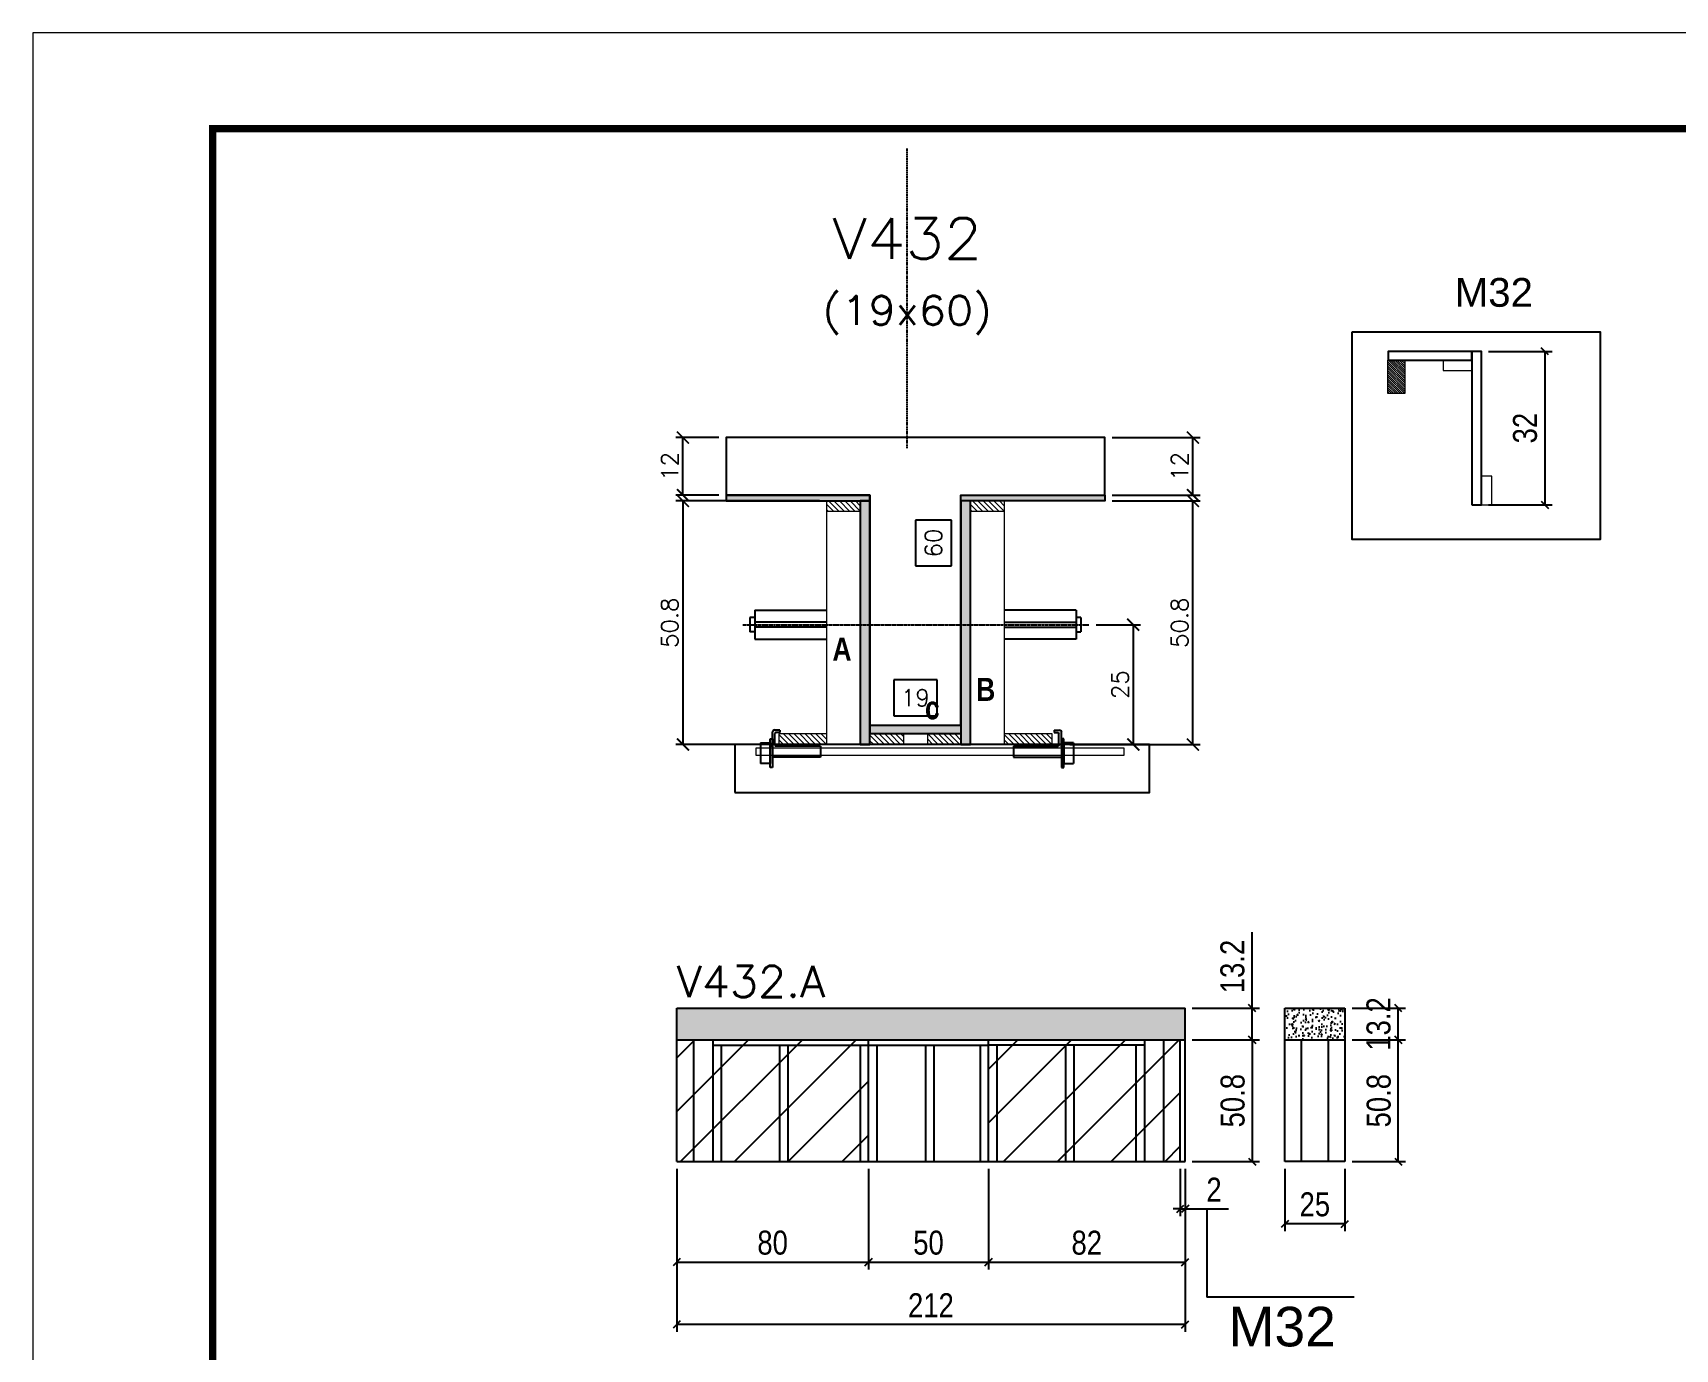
# Model space of a CAD drawing. Extents: x 137137 to 143418, y 10464 to 34486.
# Drawn here: x 137137 to 137822, y 19005 to 19554 of the extents above; entities that cross this region are included whole.
import ezdxf
from ezdxf.enums import TextEntityAlignment as Align

# ---------------------------------------------------------------- set-up
doc = ezdxf.new("R2010")
doc.units = 0
doc.linetypes.add('DASHED', pattern=[0.75, 0.5, -0.25])
doc.linetypes.add('HIDDEN', pattern=[0.375, 0.25, -0.125])
for name, color, linetype in [('5', 5, 'Continuous'), ('barrote', 251, 'Continuous'), ('COTA', 241, 'Continuous'), ('Cota Seção (2x)', 4, 'Continuous'), ('detalhes', 4, 'Continuous'), ('NOMENCLATURA', 7, 'Continuous'), ('Painéis', 200, 'Continuous'), ('presilha', 1, 'Continuous'), ('Reaproveitamento', 251, 'Continuous'), ('SARR_2.2x7', 40, 'Continuous'), ('SARR_3.5x7', 81, 'Continuous'), ('TENSOR', 3, 'Continuous'), ('Texto de Titulo', 7, 'Continuous'), ('Texto Qtd Sarr', 242, 'Continuous')]:
    doc.layers.add(name, color=color, linetype=linetype)
for name, color, linetype, lineweight in [('CONCRETO', 251, 'Continuous', 25), ('Folhas', 255, 'Continuous', 9), ('Hachura', 251, 'Continuous', 9), ('Madeira', 126, 'Continuous', 18), ('Sarr 2.2x7', 40, 'Continuous', 9), ('SARRAFO DE PRESSAO', 251, 'DASHED', 9), ('SCO-___-LAJ', 2, 'Continuous', 0), ('Texto Seção', 7, 'Continuous', 15)]:
    doc.layers.add(name, color=color, linetype=linetype, lineweight=lineweight)
doc.styles.add('COTA TECNICA', font='techl___.ttf', dxfattribs={"height": 10})
doc.styles.add('REGUA-120', font='ROMANS.shx', dxfattribs={"height": 15})
doc.styles.add('Romans', font='romans.shx')
doc.styles.get("Standard").update_dxf_attribs({"font": 'arial.ttf'})
doc.styles.add('TECNICA', font='techb___.ttf', dxfattribs={"height": 10})
doc.dimstyles.new('Cota Seção (2x)', dxfattribs={"dimtxt": 7, "dimasz": 5, "dimexe": 3, "dimexo": 3, "dimgap": 2, "dimtad": 3, "dimdec": 1, "dimlfac": 0.5, "dimzin": 12, "dimdsep": 46, "dimtxsty": 'Romans', "dimblk": 'ARCHTICK', "dimcen": 0, "dimclrd": 4, "dimclre": 4, "dimclrt": 1, "dimadec": 1, "dimazin": 3, "dimtfac": 1, "dimtdec": 1, "dimtmove": 0, "dimatfit": 3, "dimldrblk": 'OBLIQUE', "dimfxl": 1, "dimtolj": 1, "dimtzin": 12, "dimarcsym": 0})
doc.dimstyles.new('Cota Seção interna', dxfattribs={"dimtxt": 7, "dimasz": 6, "dimexe": 0.18, "dimexo": 2, "dimgap": -4, "dimtad": 3, "dimdec": 1, "dimlfac": 0.5, "dimzin": 12, "dimdsep": 46, "dimtxsty": 'Romans', "dimblk": 'ARCHTICK', "dimcen": 0.09, "dimse1": 1, "dimse2": 1, "dimsd1": 1, "dimsd2": 1, "dimclrd": 180, "dimclre": 5, "dimclrt": 1, "dimadec": 0, "dimazin": 3, "dimtfac": 1, "dimtdec": 1, "dimtofl": 0, "dimtmove": 0, "dimatfit": 3, "dimldrblk": 'ARCHTICK', "dimfxl": 1, "dimtolj": 1, "dimtzin": 0, "dimarcsym": 0})
doc.dimstyles.new('PAINEL', dxfattribs={"dimtxt": 10, "dimasz": 3, "dimexe": 3, "dimexo": 3, "dimgap": 3, "dimtad": 1, "dimdec": 1, "dimzin": 12, "dimdsep": 46, "dimtxsty": 'COTA TECNICA', "dimblk1": 'OBLIQUE', "dimblk2": 'OBLIQUE', "dimsah": 1, "dimcen": 0.9, "dimclrd": 4, "dimclre": 4, "dimclrt": 240, "dimadec": 1, "dimazin": 3, "dimtfac": 1, "dimtdec": 1, "dimtmove": 0, "dimatfit": 3, "dimfxl": 1, "dimtolj": 1, "dimtzin": 12, "dimarcsym": 0})
pattern_1 = [(50, (-1585, -4e-12), (5.46554007, -0.47817257), [0.5715, -6.2865]), (355, (-1585, -4e-12), (-1.05730264, 5.73170536), [0.4572, -5.02921753]), (100.4514447, (-1584.5445, -0.04), (4.40823741, 5.25353256), [0.48570026, -5.34270734]), (46.1842, (-1585, 1.524), (8.13237123, -1.26126984), [0.85725, -9.42975]), (96.6355576, (-1584.322, 1.419), (7.122124, 7.42278374), [0.7285507, -8.01406824]), (351.184151, (-1585, 1.524), (7.122124, 7.42278374), [0.685799, -7.54379196]), (21, (-1584.238, 1.143), (4.54843174, -3.06795595), [0.5715, -6.2865]), (326, (-1584.238, 1.143), (1.85406085, 5.52563898), [0.4572, -5.0292]), (71.451445, (-1583.859, 0.8873), (6.40249258, 2.45768307), [0.48570026, -5.34269813]), (37.5, (-1585, -4e-12), (0.092658098, 2.536651166), [0, -4.96824, 0, -5.1054, 0, -5.04825]), (7.5, (-1585, -4e-12), (2.004589875, 3.005417245), [0, -2.91084, 0, -4.85394, 0, -1.92405]), (327.5, (-1586.6993, -4e-12), (4.067717855, -0.17186232), [0, -1.905, 0, -5.9436, 0, -7.8867]), (317.5, (-1587.4613, -4e-12), (4.44387544, 0.76279473), [0, -2.4765, 0, -3.94716, 0, -5.6007])]
pattern_2 = [(45, (-1585, -4e-12), (-11.2253202, 11.2253202), [])]

# ---------------------------------------------------------------- blocks, each defined once
blk = doc.blocks.new('9999999999')
at = {"layer": 'Folhas'}
blk.add_lwpolyline([(98138.98, 34190.21), (99623.98, 34190.21), (99623.98, 35240.21), (98138.98, 35240.21)], close=True, dxfattribs=at)
at = {"layer": 'Folhas', "color": 30, "const_width": 3}
blk.add_lwpolyline([(98213.98, 34230.21), (99583.98, 34230.21), (99583.98, 35200.21), (98213.98, 35200.21)], close=True, dxfattribs=at)
blk = doc.blocks.new('_ArchTick')
at = {"color": 0, "linetype": 'ByBlock', "const_width": 0.15}
blk.add_lwpolyline([(-0.5, -0.5), (0.5, 0.5)], dxfattribs=at)
blk = doc.blocks.new('*D1603')
at = {"layer": 'COTA', "color": 4, "lineweight": -2, "transparency": 16777216}
for p, q in [((137587.38, 19359.1), (137624.1, 19359.1)), ((137621.1, 19257.5), (137621.1, 19359.1)), ((137569.78, 19257.5), (137624.1, 19257.5))]:
    blk.add_line(p, q, dxfattribs=at)
at = {"layer": 'Defpoints', "color": 0, "transparency": 16777216}
for p in [(137584.38, 19359.1), (137621.1, 19359.1), (137566.78, 19257.5)]:
    blk.add_point(p, dxfattribs=at)
at = {"layer": 'COTA', "color": 4, "lineweight": -2, "transparency": 16777216, "xscale": 5, "yscale": 5, "zscale": 5}
for p, rotation in [((137621.1, 19359.1), 90), ((137621.1, 19257.5), 270)]:
    blk.add_blockref('_ArchTick', p, dxfattribs=dict(at, rotation=rotation))
at = {"layer": 'COTA', "color": 1, "transparency": 16777216, "insert": (137615.6, 19308.3), "char_height": 7, "attachment_point": 5, "rotation": 90, "style": 'Romans'}
blk.add_mtext('\\A1;50.8', dxfattribs=at)
blk = doc.blocks.new('_Oblique')
at = {"color": 0, "linetype": 'ByBlock', "lineweight": -2}
blk.add_line((-0.5, -0.5), (0.5, 0.5), dxfattribs=at)
blk = doc.blocks.new('*D1604')
at = {"layer": 'COTA', "color": 4, "lineweight": -2, "transparency": 16777216}
for p, q in [((137587.38, 19385.5), (137624.1, 19385.5)), ((137621.1, 19361.5), (137621.1, 19385.5)), ((137587.38, 19361.5), (137624.1, 19361.5))]:
    blk.add_line(p, q, dxfattribs=at)
at = {"layer": 'Defpoints', "color": 0, "transparency": 16777216}
for p in [(137584.38, 19385.5), (137621.1, 19385.5), (137584.38, 19361.5)]:
    blk.add_point(p, dxfattribs=at)
at = {"layer": 'COTA', "color": 4, "lineweight": -2, "transparency": 16777216, "xscale": 5, "yscale": 5, "zscale": 5}
for p, rotation in [((137621.1, 19385.5), 90), ((137621.1, 19361.5), 270)]:
    blk.add_blockref('_ArchTick', p, dxfattribs=dict(at, rotation=rotation))
at = {"layer": 'COTA', "color": 1, "transparency": 16777216, "insert": (137615.6, 19373.5), "char_height": 7, "attachment_point": 5, "rotation": 90, "style": 'Romans'}
blk.add_mtext('\\A1;12', dxfattribs=at)
blk = doc.blocks.new('*D1605')
at = {"layer": 'Cota Seção (2x)', "color": 180, "lineweight": -2, "transparency": 16777216}
for p, q in [((137520.38, 19351), (137505.38, 19351)), ((137505.38, 19351), (137505.38, 19332)), ((137520.38, 19332), (137520.38, 19351)), ((137505.38, 19332), (137520.38, 19332))]:
    blk.add_line(p, q, dxfattribs=at)
at = {"layer": 'Defpoints', "color": 0, "transparency": 16777216}
for p in [(137524.38, 19385.5), (137524.38, 19385.5), (137524.38, 19265.5)]:
    blk.add_point(p, dxfattribs=at)
at = {"layer": 'Cota Seção (2x)', "color": 1, "transparency": 16777216, "insert": (137512.88, 19341.5), "char_height": 7, "attachment_point": 5, "rotation": 90, "style": 'Romans'}
blk.add_mtext('\\A1;60', dxfattribs=at)
blk = doc.blocks.new('PRESILHA METÁLICA 1')
at = {"layer": 'presilha'}
for p, q in [((12, 21), (8.6, 21)), ((12, 21), (12, 19.5)), ((0, 13), (6, 13)), ((0, 13), (0, 0)), ((6, 15.5), (7.5, 15.5)), ((6, -2.5), (6, 15.5)), ((6, 13), (6, 0)), ((7.5, 10.6), (7.5, 19.9)), ((7.5, 15.5), (7.5, -2.5)), ((9, 11.6), (9, 18.9)), ((12, 19.5), (9.6, 19.5)), ((37.5, 11), (9.6, 11)), ((37.5, 11), (37.5, 4.1)), ((6, 0), (0, 0)), ((37.5, 4.1), (7.5, 4.1)), ((7.5, -2.5), (6, -2.5))]:
    blk.add_line(p, q, dxfattribs=at)
for centre, radius, start, end in [((8.6, 19.9), 1.14, 90, 180), ((9.6, 18.9), 0.57, 90, 180), ((9.6, 11.6), 0.57, 180, 270)]:
    blk.add_arc(centre, radius, start, end, dxfattribs=at)
blk = doc.blocks.new('*D1606')
at = {"layer": 'Cota Seção (2x)', "color": 180, "lineweight": -2, "transparency": 16777216}
for p, q in [((137514.38, 19284.5), (137496.38, 19284.5)), ((137496.38, 19284.5), (137496.38, 19269.5)), ((137514.38, 19269.5), (137514.38, 19284.5)), ((137496.38, 19269.5), (137514.38, 19269.5))]:
    blk.add_line(p, q, dxfattribs=at)
at = {"layer": 'Defpoints', "color": 0, "transparency": 16777216}
for p in [(137524.38, 19265.5), (137486.39, 19257.5), (137524.38, 19257.5)]:
    blk.add_point(p, dxfattribs=at)
at = {"layer": 'Cota Seção (2x)', "color": 1, "transparency": 16777216, "insert": (137505.38, 19277), "char_height": 7, "attachment_point": 5, "style": 'Romans'}
blk.add_mtext('\\A1;19', dxfattribs=at)
blk = doc.blocks.new('*D1607')
at = {"layer": 'COTA', "color": 4, "lineweight": -2, "transparency": 16777216}
for p, q in [((137465.38, 19359.1), (137405.41, 19359.1)), ((137408.41, 19359.1), (137408.41, 19257.5)), ((137465.38, 19257.5), (137405.41, 19257.5))]:
    blk.add_line(p, q, dxfattribs=at)
at = {"layer": 'Defpoints', "color": 0, "transparency": 16777216}
for p in [(137468.38, 19359.1), (137408.41, 19257.5), (137468.38, 19257.5)]:
    blk.add_point(p, dxfattribs=at)
at = {"layer": 'COTA', "color": 4, "lineweight": -2, "transparency": 16777216, "xscale": 5, "yscale": 5, "zscale": 5}
for p, rotation in [((137408.41, 19359.1), 90), ((137408.41, 19257.5), 270)]:
    blk.add_blockref('_ArchTick', p, dxfattribs=dict(at, rotation=rotation))
at = {"layer": 'COTA', "color": 1, "transparency": 16777216, "insert": (137402.91, 19308.3), "char_height": 7, "attachment_point": 5, "rotation": 90, "style": 'Romans'}
blk.add_mtext('\\A1;50.8', dxfattribs=at)
blk = doc.blocks.new('*D1608')
at = {"layer": 'COTA', "color": 4, "lineweight": -2, "transparency": 16777216}
for p, q in [((137580.69, 19307.47), (137599.24, 19307.47)), ((137596.24, 19307.47), (137596.24, 19257.5)), ((137580.69, 19257.5), (137599.24, 19257.5))]:
    blk.add_line(p, q, dxfattribs=at)
at = {"layer": 'Defpoints', "color": 0, "transparency": 16777216}
for p in [(137577.69, 19307.47), (137577.69, 19257.5), (137596.24, 19257.5)]:
    blk.add_point(p, dxfattribs=at)
at = {"layer": 'COTA', "color": 4, "lineweight": -2, "transparency": 16777216, "xscale": 5, "yscale": 5, "zscale": 5}
for p, rotation in [((137596.24, 19307.47), 90), ((137596.24, 19257.5), 270)]:
    blk.add_blockref('_ArchTick', p, dxfattribs=dict(at, rotation=rotation))
at = {"layer": 'COTA', "color": 1, "transparency": 16777216, "insert": (137590.74, 19282.49), "char_height": 7, "attachment_point": 5, "rotation": 90, "style": 'Romans'}
blk.add_mtext('\\A1;25', dxfattribs=at)
blk = doc.blocks.new('titulo1')
at = {"layer": 'Defpoints', "color": 252, "linetype": 'HIDDEN', "ltscale": 2}
blk.add_line((0, 0), (0, 125), dxfattribs=at)
at = {"layer": 'Defpoints', "style": 'Romans', "oblique": 15}
blk.add_attdef('FOLHA', text='', height=10, dxfattribs=at).set_placement((0, 15.58), align=Align.MIDDLE_CENTER)
at = {"layer": 'Texto Qtd Sarr', "color": 3, "style": 'Romans', "oblique": 15}
for tag, height, p in [('TITULO', 17, (0, 71.45)), ('SEÇÃO', 12, (0, 41.55))]:
    blk.add_attdef(tag, text='', height=height, dxfattribs=at).set_placement(p, align=Align.MIDDLE_CENTER)
blk = doc.blocks.new('*D1867')
at = {"layer": 'COTA', "color": 4, "lineweight": -2, "transparency": 16777216}
for p, q in [((137423.39, 19385.5), (137405.41, 19385.5)), ((137408.41, 19361.5), (137408.41, 19385.5)), ((137423.39, 19361.5), (137405.41, 19361.5))]:
    blk.add_line(p, q, dxfattribs=at)
at = {"layer": 'Defpoints', "color": 0, "transparency": 16777216}
for p in [(137408.41, 19385.5), (137426.39, 19385.5), (137426.39, 19361.5)]:
    blk.add_point(p, dxfattribs=at)
at = {"layer": 'COTA', "color": 4, "lineweight": -2, "transparency": 16777216, "xscale": 5, "yscale": 5, "zscale": 5}
for p, rotation in [((137408.41, 19385.5), 90), ((137408.41, 19361.5), 270)]:
    blk.add_blockref('_ArchTick', p, dxfattribs=dict(at, rotation=rotation))
at = {"layer": 'COTA', "color": 1, "transparency": 16777216, "insert": (137402.91, 19373.5), "char_height": 7, "attachment_point": 5, "rotation": 90, "style": 'Romans'}
blk.add_mtext('\\A1;12', dxfattribs=at)
blk = doc.blocks.new('*D1868')
at = {"layer": 'Defpoints', "color": 0, "linetype": 'ByBlock', "transparency": 16777216}
for p in [(137741.43, 19421.46), (137741.43, 19357.46), (137767.88, 19357.46)]:
    blk.add_point(p, dxfattribs=at)
at = {"layer": 'Sarr 2.2x7', "color": 4, "linetype": 'ByBlock', "lineweight": -2, "transparency": 16777216}
for p, q in [((137744.43, 19421.46), (137770.88, 19421.46)), ((137767.88, 19421.46), (137767.88, 19357.46)), ((137744.43, 19357.46), (137770.88, 19357.46))]:
    blk.add_line(p, q, dxfattribs=at)
at = {"layer": 'Sarr 2.2x7', "color": 4, "linetype": 'ByBlock', "lineweight": -2, "transparency": 16777216, "xscale": 3, "yscale": 3, "zscale": 3}
for p, rotation in [((137767.88, 19421.46), 90), ((137767.88, 19357.46), 270)]:
    blk.add_blockref('_Oblique', p, dxfattribs=dict(at, rotation=rotation))
at = {"layer": 'Sarr 2.2x7', "color": 240, "linetype": 'ByBlock', "transparency": 16777216, "insert": (137759.66, 19389.46), "char_height": 10, "attachment_point": 5, "rotation": 90, "style": 'COTA TECNICA'}
blk.add_mtext('\\A1;32', dxfattribs=at)
blk = doc.blocks.new('*D1881')
at = {"layer": 'COTA', "color": 4, "lineweight": -2, "ltscale": 25, "transparency": 16777216}
for p, q in [((137405.82, 19080.55), (137405.82, 19012.59)), ((137617.86, 19080.55), (137617.86, 19012.59)), ((137617.86, 19015.59), (137405.82, 19015.59))]:
    blk.add_line(p, q, dxfattribs=at)
at = {"layer": 'Defpoints', "color": 0, "ltscale": 25, "transparency": 16777216}
for p in [(137405.82, 19083.55), (137617.86, 19083.55), (137405.82, 19015.59)]:
    blk.add_point(p, dxfattribs=at)
at = {"layer": 'COTA', "color": 4, "lineweight": -2, "ltscale": 25, "transparency": 16777216, "xscale": 3, "yscale": 3, "zscale": 3, "rotation": 180}
blk.add_blockref('_Oblique', (137405.82, 19015.59), dxfattribs=at)
at = {"layer": 'COTA', "color": 4, "lineweight": -2, "ltscale": 25, "transparency": 16777216, "xscale": 3, "yscale": 3, "zscale": 3}
blk.add_blockref('_Oblique', (137617.86, 19015.59), dxfattribs=at)
at = {"layer": 'COTA', "color": 240, "ltscale": 25, "transparency": 16777216, "insert": (137511.84, 19023.65), "char_height": 10, "attachment_point": 5, "style": 'COTA TECNICA'}
blk.add_mtext('\\A1;212', dxfattribs=at)
blk = doc.blocks.new('*D1882')
at = {"layer": 'COTA', "color": 4, "lineweight": -2, "ltscale": 25, "transparency": 16777216}
for p, q in [((137405.82, 19080.55), (137405.82, 19038.58)), ((137485.82, 19080.55), (137485.82, 19038.58)), ((137405.82, 19041.58), (137485.82, 19041.58))]:
    blk.add_line(p, q, dxfattribs=at)
at = {"layer": 'Defpoints', "color": 0, "ltscale": 25, "transparency": 16777216}
for p in [(137405.82, 19083.55), (137485.82, 19083.55), (137485.82, 19041.58)]:
    blk.add_point(p, dxfattribs=at)
at = {"layer": 'COTA', "color": 4, "lineweight": -2, "ltscale": 25, "transparency": 16777216, "xscale": 3, "yscale": 3, "zscale": 3, "rotation": 180}
blk.add_blockref('_Oblique', (137405.82, 19041.58), dxfattribs=at)
at = {"layer": 'COTA', "color": 4, "lineweight": -2, "ltscale": 25, "transparency": 16777216, "xscale": 3, "yscale": 3, "zscale": 3}
blk.add_blockref('_Oblique', (137485.82, 19041.58), dxfattribs=at)
at = {"layer": 'COTA', "color": 240, "ltscale": 25, "transparency": 16777216, "insert": (137445.82, 19049.7), "char_height": 10, "attachment_point": 5, "style": 'COTA TECNICA'}
blk.add_mtext('\\A1;80', dxfattribs=at)
blk = doc.blocks.new('*D1628')
at = {"layer": 'COTA', "color": 4, "lineweight": -2, "ltscale": 25, "transparency": 16777216}
for p, q in [((137535.82, 19080.55), (137535.82, 19038.58)), ((137617.86, 19080.55), (137617.86, 19038.58)), ((137535.82, 19041.58), (137617.86, 19041.58))]:
    blk.add_line(p, q, dxfattribs=at)
at = {"layer": 'Defpoints', "color": 0, "ltscale": 25, "transparency": 16777216}
for p in [(137535.82, 19083.55), (137617.86, 19083.55), (137617.86, 19041.58)]:
    blk.add_point(p, dxfattribs=at)
at = {"layer": 'COTA', "color": 4, "lineweight": -2, "ltscale": 25, "transparency": 16777216, "xscale": 3, "yscale": 3, "zscale": 3, "rotation": 180}
blk.add_blockref('_Oblique', (137535.82, 19041.58), dxfattribs=at)
at = {"layer": 'COTA', "color": 4, "lineweight": -2, "ltscale": 25, "transparency": 16777216, "xscale": 3, "yscale": 3, "zscale": 3}
blk.add_blockref('_Oblique', (137617.86, 19041.58), dxfattribs=at)
at = {"layer": 'COTA', "color": 240, "ltscale": 25, "transparency": 16777216, "insert": (137576.84, 19049.68), "char_height": 10, "attachment_point": 5, "style": 'COTA TECNICA'}
blk.add_mtext('\\A1;82', dxfattribs=at)
blk = doc.blocks.new('*D1883')
at = {"layer": 'COTA', "color": 4, "lineweight": -2, "ltscale": 25, "transparency": 16777216}
for p, q in [((137620.86, 19134.35), (137648.85, 19134.35)), ((137645.85, 19134.35), (137645.85, 19083.55)), ((137620.86, 19083.55), (137648.85, 19083.55))]:
    blk.add_line(p, q, dxfattribs=at)
at = {"layer": 'Defpoints', "color": 0, "ltscale": 25, "transparency": 16777216}
for p in [(137617.86, 19134.35), (137617.86, 19083.55), (137645.85, 19083.55)]:
    blk.add_point(p, dxfattribs=at)
at = {"layer": 'COTA', "color": 4, "lineweight": -2, "ltscale": 25, "transparency": 16777216, "xscale": 3, "yscale": 3, "zscale": 3}
for p, rotation in [((137645.85, 19134.35), 90), ((137645.85, 19083.55), 270)]:
    blk.add_blockref('_Oblique', p, dxfattribs=dict(at, rotation=rotation))
at = {"layer": 'COTA', "color": 240, "ltscale": 25, "transparency": 16777216, "insert": (137637.72, 19108.95), "char_height": 10, "attachment_point": 5, "rotation": 90, "style": 'COTA TECNICA'}
blk.add_mtext('\\A1;50.8', dxfattribs=at)
blk = doc.blocks.new('*D1884')
at = {"layer": 'COTA', "color": 4, "lineweight": -2, "ltscale": 25, "transparency": 16777216}
for p, q in [((137645.85, 19147.55), (137645.85, 19179.29)), ((137620.86, 19147.55), (137648.85, 19147.55)), ((137645.85, 19134.35), (137645.85, 19147.55)), ((137620.86, 19134.35), (137648.85, 19134.35))]:
    blk.add_line(p, q, dxfattribs=at)
at = {"layer": 'Defpoints', "color": 0, "ltscale": 25, "transparency": 16777216}
for p in [(137617.86, 19147.55), (137645.85, 19147.55), (137617.86, 19134.35)]:
    blk.add_point(p, dxfattribs=at)
at = {"layer": 'COTA', "color": 4, "lineweight": -2, "ltscale": 25, "transparency": 16777216, "xscale": 3, "yscale": 3, "zscale": 3}
for p, rotation in [((137645.85, 19147.55), 90), ((137645.85, 19134.35), 270)]:
    blk.add_blockref('_Oblique', p, dxfattribs=dict(at, rotation=rotation))
at = {"layer": 'COTA', "color": 240, "ltscale": 25, "transparency": 16777216, "insert": (137637.63, 19164.92), "char_height": 10, "attachment_point": 5, "rotation": 90, "style": 'COTA TECNICA'}
blk.add_mtext('\\A1;13.2', dxfattribs=at)
blk = doc.blocks.new('*D1885')
at = {"layer": 'COTA', "color": 4, "lineweight": -2, "ltscale": 25, "transparency": 16777216}
for p, q in [((137615.86, 19080.55), (137615.86, 19060.86)), ((137617.86, 19080.55), (137617.86, 19060.86)), ((137615.86, 19063.86), (137612.86, 19063.86)), ((137615.86, 19063.86), (137617.86, 19063.86)), ((137617.86, 19063.86), (137635.97, 19063.86))]:
    blk.add_line(p, q, dxfattribs=at)
at = {"layer": 'Defpoints', "color": 0, "ltscale": 25, "transparency": 16777216}
for p in [(137615.86, 19083.55), (137617.86, 19083.55), (137617.86, 19063.86)]:
    blk.add_point(p, dxfattribs=at)
at = {"layer": 'COTA', "color": 4, "lineweight": -2, "ltscale": 25, "transparency": 16777216, "xscale": 3, "yscale": 3, "zscale": 3}
blk.add_blockref('_Oblique', (137615.86, 19063.86), dxfattribs=at)
at = {"layer": 'COTA', "color": 4, "lineweight": -2, "ltscale": 25, "transparency": 16777216, "xscale": 3, "yscale": 3, "zscale": 3, "rotation": 180}
blk.add_blockref('_Oblique', (137617.86, 19063.86), dxfattribs=at)
at = {"layer": 'COTA', "color": 240, "ltscale": 25, "transparency": 16777216, "insert": (137629.91, 19071.86), "char_height": 10, "attachment_point": 5, "style": 'COTA TECNICA'}
blk.add_mtext('\\A1;2', dxfattribs=at)
blk = doc.blocks.new('*D1890')
at = {"layer": 'COTA', "color": 4, "lineweight": -2, "ltscale": 25, "transparency": 16777216}
for p, q in [((137485.82, 19080.55), (137485.82, 19038.58)), ((137535.82, 19080.55), (137535.82, 19038.58)), ((137485.82, 19041.58), (137535.82, 19041.58))]:
    blk.add_line(p, q, dxfattribs=at)
at = {"layer": 'Defpoints', "color": 0, "ltscale": 25, "transparency": 16777216}
for p in [(137485.82, 19083.55), (137535.82, 19083.55), (137535.82, 19041.58)]:
    blk.add_point(p, dxfattribs=at)
at = {"layer": 'COTA', "color": 4, "lineweight": -2, "ltscale": 25, "transparency": 16777216, "xscale": 3, "yscale": 3, "zscale": 3, "rotation": 180}
blk.add_blockref('_Oblique', (137485.82, 19041.58), dxfattribs=at)
at = {"layer": 'COTA', "color": 4, "lineweight": -2, "ltscale": 25, "transparency": 16777216, "xscale": 3, "yscale": 3, "zscale": 3}
blk.add_blockref('_Oblique', (137535.82, 19041.58), dxfattribs=at)
at = {"layer": 'COTA', "color": 240, "ltscale": 25, "transparency": 16777216, "insert": (137510.82, 19049.69), "char_height": 10, "attachment_point": 5, "style": 'COTA TECNICA'}
blk.add_mtext('\\A1;50', dxfattribs=at)
blk = doc.blocks.new('*D1894')
at = {"layer": 'COTA', "color": 4, "lineweight": -2, "ltscale": 25, "transparency": 16777216}
for p, q in [((137687.47, 19134.35), (137709.78, 19134.35)), ((137706.78, 19083.55), (137706.78, 19134.35)), ((137687.47, 19083.55), (137709.78, 19083.55))]:
    blk.add_line(p, q, dxfattribs=at)
at = {"layer": 'Defpoints', "color": 0, "ltscale": 25, "transparency": 16777216}
for p in [(137684.47, 19134.35), (137706.78, 19134.35), (137684.47, 19083.55)]:
    blk.add_point(p, dxfattribs=at)
at = {"layer": 'COTA', "color": 4, "lineweight": -2, "ltscale": 25, "transparency": 16777216, "xscale": 3, "yscale": 3, "zscale": 3}
for p, rotation in [((137706.78, 19134.35), 90), ((137706.78, 19083.55), 270)]:
    blk.add_blockref('_Oblique', p, dxfattribs=dict(at, rotation=rotation))
at = {"layer": 'COTA', "color": 240, "ltscale": 25, "transparency": 16777216, "insert": (137698.65, 19108.95), "char_height": 10, "attachment_point": 5, "rotation": 90, "style": 'COTA TECNICA'}
blk.add_mtext('\\A1;50.8', dxfattribs=at)
blk = doc.blocks.new('*D1895')
at = {"layer": 'COTA', "color": 4, "lineweight": -2, "ltscale": 25, "transparency": 16777216}
for p, q in [((137687.47, 19147.55), (137709.78, 19147.55)), ((137706.78, 19134.35), (137706.78, 19147.55)), ((137687.47, 19134.35), (137709.78, 19134.35))]:
    blk.add_line(p, q, dxfattribs=at)
at = {"layer": 'Defpoints', "color": 0, "ltscale": 25, "transparency": 16777216}
for p in [(137684.47, 19147.55), (137706.78, 19147.55), (137684.47, 19134.35)]:
    blk.add_point(p, dxfattribs=at)
at = {"layer": 'COTA', "color": 4, "lineweight": -2, "ltscale": 25, "transparency": 16777216, "xscale": 3, "yscale": 3, "zscale": 3}
for p, rotation in [((137706.78, 19147.55), 90), ((137706.78, 19134.35), 270)]:
    blk.add_blockref('_Oblique', p, dxfattribs=dict(at, rotation=rotation))
at = {"layer": 'COTA', "color": 240, "ltscale": 25, "transparency": 16777216, "insert": (137698.56, 19140.95), "char_height": 10, "attachment_point": 5, "rotation": 90, "style": 'COTA TECNICA'}
blk.add_mtext('\\A1;13.2', dxfattribs=at)
blk = doc.blocks.new('*D1896')
at = {"layer": 'COTA', "color": 4, "lineweight": -2, "ltscale": 25, "transparency": 16777216}
for p, q in [((137659.45, 19080.55), (137659.45, 19054.56)), ((137684.47, 19080.55), (137684.47, 19054.56)), ((137684.47, 19057.56), (137659.45, 19057.56))]:
    blk.add_line(p, q, dxfattribs=at)
at = {"layer": 'Defpoints', "color": 0, "ltscale": 25, "transparency": 16777216}
for p in [(137659.45, 19083.55), (137684.47, 19083.55), (137659.45, 19057.56)]:
    blk.add_point(p, dxfattribs=at)
at = {"layer": 'COTA', "color": 4, "lineweight": -2, "ltscale": 25, "transparency": 16777216, "xscale": 3, "yscale": 3, "zscale": 3, "rotation": 180}
blk.add_blockref('_Oblique', (137659.45, 19057.56), dxfattribs=at)
at = {"layer": 'COTA', "color": 4, "lineweight": -2, "ltscale": 25, "transparency": 16777216, "xscale": 3, "yscale": 3, "zscale": 3}
blk.add_blockref('_Oblique', (137684.47, 19057.56), dxfattribs=at)
at = {"layer": 'COTA', "color": 240, "ltscale": 25, "transparency": 16777216, "insert": (137671.96, 19065.67), "char_height": 10, "attachment_point": 5, "style": 'COTA TECNICA'}
blk.add_mtext('\\A1;25', dxfattribs=at)

msp = doc.modelspace()

# ---------------------------------------------------------------- hatches: boundary and pattern name
at = {"layer": 'COTA', "linetype": 'ByBlock'}
h = msp.add_hatch(dxfattribs=at)
h.set_pattern_fill('AR-CONC', color=256, scale=0.03)
h.set_pattern_definition(pattern_1)
h.paths.add_polyline_path([(137617.86, 19134.35), (137617.86, 19147.55), (137405.82, 19147.55), (137405.82, 19134.35), (137485.82, 19134.35)])
h = msp.add_hatch(dxfattribs=at)
h.set_pattern_fill('AR-CONC', color=256, scale=0.03)
h.set_pattern_definition(pattern_1)
h.paths.add_polyline_path([(137659.45, 19147.55), (137659.45, 19134.35), (137684.47, 19134.35), (137684.47, 19147.55)])
at = {"layer": 'Hachura'}
h = msp.add_hatch(color=256, dxfattribs=at)
h.dxf.hatch_style = 1
h.paths.add_polyline_path([(137486.39, 19359.1), (137486.39, 19361.5), (137426.39, 19361.5), (137426.39, 19359.1)])
h = msp.add_hatch(dxfattribs=at)
h.set_pattern_fill('ANSI31', color=256, scale=0.5, angle=270, style=0)
h.set_pattern_definition([(315, (160374.2032, 11051.4572), (1.12253202, 1.12253202), [])])
h.paths.add_polyline_path([(137468.38, 19354.7), (137468.38, 19359.1), (137482.38, 19359.1), (137482.38, 19354.7)])
h = msp.add_hatch(color=256, dxfattribs=at)
h.dxf.hatch_style = 1
h.paths.add_polyline_path([(137486.38, 19359.1), (137482.38, 19359.1), (137482.38, 19257.5), (137486.38, 19257.5)])
h = msp.add_hatch(color=256, dxfattribs=at)
h.dxf.hatch_style = 1
h.paths.add_polyline_path([(137524.38, 19359.1), (137524.38, 19361.5), (137584.38, 19361.5), (137584.38, 19359.1)])
h = msp.add_hatch(color=256, dxfattribs=at)
h.dxf.hatch_style = 1
h.paths.add_polyline_path([(137528.38, 19359.1), (137524.38, 19359.1), (137524.38, 19257.5), (137528.38, 19257.5)])
h = msp.add_hatch(dxfattribs=at)
h.set_pattern_fill('ANSI31', color=256, scale=0.5, angle=270, style=0)
h.set_pattern_definition([(315, (160434.2032, 11051.4572), (1.12253202, 1.12253202), [])])
h.paths.add_polyline_path([(137528.38, 19354.7), (137528.38, 19359.1), (137542.38, 19359.1), (137542.38, 19354.7)])
h = msp.add_hatch(dxfattribs=at)
h.set_pattern_fill('ANSI31', color=256, scale=0.5, angle=270, style=0)
h.set_pattern_definition([(315, (160340.2032, 11027.8572), (1.12253202, 1.12253202), [])])
h.paths.add_polyline_path([(137468.38, 19257.5), (137468.38, 19261.9), (137448.38, 19261.9), (137448.38, 19257.5)])
h = msp.add_hatch(color=256, dxfattribs=at)
h.dxf.hatch_style = 1
h.paths.add_polyline_path([(137486.39, 19261.9), (137486.39, 19265.5), (137524.38, 19265.5), (137524.38, 19261.9)])
h = msp.add_hatch(dxfattribs=at)
h.set_pattern_fill('ANSI31', color=256, scale=0.5, angle=270, style=0)
h.set_pattern_definition([(315, (160443.0053, 11027.8572), (1.12253202, 1.12253202), [])])
h.paths.add_polyline_path([(137486.39, 19257.5), (137486.39, 19261.9), (137500.39, 19261.9), (137500.39, 19257.5)])
h = msp.add_hatch(dxfattribs=at)
h.set_pattern_fill('ANSI31', color=256, scale=0.5, angle=270, style=0)
h.set_pattern_definition([(315, (160443.0032, 11027.8572), (1.12253202, 1.12253202), [])])
h.paths.add_polyline_path([(137524.38, 19257.5), (137524.38, 19261.9), (137510.38, 19261.9), (137510.38, 19257.5)])
h = msp.add_hatch(dxfattribs=at)
h.set_pattern_fill('ANSI31', color=256, scale=0.5, angle=270, style=0)
h.set_pattern_definition([(315, (160434.2032, 11027.8572), (1.12253202, 1.12253202), [])])
h.paths.add_polyline_path([(137562.38, 19257.5), (137562.38, 19261.9), (137542.38, 19261.9), (137542.38, 19257.5)])
at = {"layer": 'Madeira'}
h = msp.add_hatch(dxfattribs=at)
h.set_pattern_fill('ANSI31', color=256, scale=0.2, angle=270, style=0)
h.set_pattern_definition([(315, (154338.4105, 6069.7238), (0.449012806, 0.449012806), [])])
h.paths.add_polyline_path([(137702.47, 19403.85), (137709.47, 19403.85), (137709.47, 19417.85), (137702.47, 19417.85)])
at = {"layer": 'Reaproveitamento', "ltscale": 25}
h = msp.add_hatch(dxfattribs=at)
h.set_pattern_fill('ANSI31', color=256, scale=5)
h.set_pattern_definition(pattern_2)
h.paths.add_polyline_path([(137405.82, 19134.35), (137405.82, 19083.55), (137485.82, 19083.55), (137485.82, 19134.35)])
h = msp.add_hatch(dxfattribs=at)
h.set_pattern_fill('ANSI31', color=256, scale=5)
h.set_pattern_definition(pattern_2)
h.paths.add_polyline_path([(137615.86, 19083.55), (137615.86, 19134.35), (137535.82, 19134.35), (137535.82, 19083.55)])

# ---------------------------------------------------------------- linework, layer by layer
at = {"ltscale": 3}
for p, q in [((137436.38, 19310.47), (137436.38, 19304.47)), ((137438.38, 19310.47), (137436.38, 19310.47)), ((137438.38, 19313.47), (137438.38, 19301.47)), ((137438.38, 19313.47), (137468.38, 19313.47)), ((137572.38, 19313.47), (137542.38, 19313.47)), ((137572.38, 19313.47), (137572.38, 19301.47)), ((137574.38, 19310.47), (137572.38, 19310.47)), ((137574.38, 19310.47), (137574.38, 19304.47)), ((137438.38, 19304.47), (137436.38, 19304.47)), ((137468.38, 19308.47), (137438.38, 19308.47)), ((137468.38, 19306.47), (137438.38, 19306.47)), ((137542.38, 19308.47), (137572.38, 19308.47)), ((137542.38, 19306.47), (137572.38, 19306.47)), ((137572.38, 19304.47), (137574.38, 19304.47)), ((137438.38, 19301.47), (137468.38, 19301.47)), ((137572.38, 19301.47), (137542.38, 19301.47))]:
    msp.add_line(p, q, dxfattribs=at)
at = {"linetype": 'ByBlock'}
msp.add_lwpolyline([(137687.48, 19429.61), (137790.92, 19429.61), (137790.92, 19343.05), (137687.48, 19343.05)], close=True, dxfattribs=at)
at = {"layer": 'barrote'}
msp.add_lwpolyline([(137430.02, 19237.5), (137602.99, 19237.5), (137602.99, 19257.5), (137430.02, 19257.5)], close=True, dxfattribs=at)
at = {"layer": 'CONCRETO'}
msp.add_lwpolyline([(137486.38, 19361.5), (137486.38, 19261.9), (137486.39, 19261.9), (137486.39, 19265.5), (137524.38, 19265.5), (137524.38, 19361.5), (137584.38, 19361.5), (137584.38, 19385.5), (137524.38, 19385.5), (137524.38, 19385.5), (137486.38, 19385.5), (137426.39, 19385.5), (137426.39, 19361.5)], close=True, dxfattribs=at)
at = {"layer": 'COTA', "linetype": 'ByBlock'}
for p, q in [((137405.82, 19147.55), (137617.86, 19147.55)), ((137405.82, 19134.35), (137405.82, 19147.55)), ((137617.86, 19134.35), (137617.86, 19147.55)), ((137659.45, 19147.55), (137684.47, 19147.55)), ((137659.45, 19134.35), (137659.45, 19147.55)), ((137684.47, 19147.55), (137684.47, 19134.35))]:
    msp.add_line(p, q, dxfattribs=at)
at = {"layer": 'Madeira'}
for points in [[(137702.47, 19417.85), (137709.47, 19417.85), (137709.47, 19403.85), (137702.47, 19403.85)], [(137468.38, 19354.7), (137468.38, 19359.1), (137482.38, 19359.1), (137482.38, 19354.7)], [(137468.38, 19359.1), (137482.38, 19359.1), (137482.38, 19257.5), (137468.38, 19257.5)], [(137528.38, 19354.7), (137528.38, 19359.1), (137542.38, 19359.1), (137542.38, 19354.7)], [(137528.38, 19359.1), (137542.38, 19359.1), (137542.38, 19257.5), (137528.38, 19257.5)], [(137468.38, 19257.5), (137468.38, 19261.9), (137448.38, 19261.9), (137448.38, 19257.5)], [(137486.39, 19257.5), (137486.39, 19261.9), (137500.39, 19261.9), (137500.39, 19257.5)], [(137524.38, 19257.5), (137524.38, 19261.9), (137510.38, 19261.9), (137510.38, 19257.5)], [(137562.38, 19257.5), (137562.38, 19261.9), (137542.38, 19261.9), (137542.38, 19257.5)]]:
    msp.add_lwpolyline(points, close=True, dxfattribs=at)
at = {"layer": 'NOMENCLATURA', "linetype": 'Continuous'}
for p in [(137626.91, 19063.86), (137688.41, 19026.97)]:
    msp.add_line(p, (137626.91, 19026.97), dxfattribs=at)
at = {"layer": 'Painéis'}
for p, q in [((137405.82, 19134.35), (137485.82, 19134.35)), ((137485.82, 19134.35), (137617.86, 19134.35)), ((137405.82, 19083.55), (137485.82, 19083.55)), ((137485.82, 19083.55), (137617.86, 19083.55))]:
    msp.add_line(p, q, dxfattribs=at)
at = {"layer": 'Painéis', "ltscale": 25}
for p, q in [((137405.82, 19083.55), (137405.82, 19134.35)), ((137485.82, 19083.55), (137485.82, 19134.35)), ((137535.82, 19083.55), (137535.82, 19134.35)), ((137615.86, 19083.55), (137615.86, 19134.35)), ((137617.86, 19083.55), (137617.86, 19134.35)), ((137659.45, 19134.35), (137684.47, 19134.35)), ((137659.45, 19083.55), (137659.45, 19134.35)), ((137684.47, 19134.35), (137684.47, 19083.55)), ((137684.47, 19083.55), (137659.45, 19083.55))]:
    msp.add_line(p, q, dxfattribs=at)
at = {"layer": 'Painéis', "linetype": 'ByBlock'}
msp.add_lwpolyline([(137737.43, 19421.46), (137702.49, 19421.46), (137702.49, 19417.86), (137737.43, 19417.86), (137737.43, 19421.46)], dxfattribs=at)
at = {"layer": 'Painéis'}
for points in [[(137737.43, 19357.46), (137741.43, 19357.46), (137741.43, 19421.46), (137737.43, 19421.46)], [(137486.39, 19359.1), (137486.39, 19361.5), (137426.39, 19361.5), (137426.39, 19359.1)], [(137486.38, 19359.1), (137482.38, 19359.1), (137482.38, 19257.5), (137486.38, 19257.5)], [(137524.38, 19359.1), (137524.38, 19361.5), (137584.38, 19361.5), (137584.38, 19359.1)], [(137528.38, 19359.1), (137524.38, 19359.1), (137524.38, 19257.5), (137528.38, 19257.5)], [(137486.39, 19261.9), (137486.39, 19265.5), (137524.38, 19265.5), (137524.38, 19261.9)]]:
    msp.add_lwpolyline(points, close=True, dxfattribs=at)
at = {"layer": 'Sarr 2.2x7', "linetype": 'ByBlock'}
for points in [[(137737.43, 19417.86), (137725.43, 19417.86), (137725.43, 19413.46), (137737.43, 19413.46), (137737.43, 19417.86)], [(137745.83, 19357.46), (137745.83, 19369.46), (137741.43, 19369.46), (137741.43, 19357.46), (137745.83, 19357.46)]]:
    msp.add_lwpolyline(points, dxfattribs=at)
at = {"layer": 'SARR_2.2x7', "linetype": 'Continuous'}
for p, q in [((137412.82, 19134.35), (137412.82, 19083.55)), ((137420.82, 19132.15), (137485.82, 19132.15)), ((137485.82, 19132.15), (137535.82, 19132.15)), ((137600.86, 19132.15), (137535.82, 19132.15)), ((137608.86, 19134.35), (137608.86, 19083.55)), ((137666.45, 19083.55), (137666.45, 19134.35)), ((137677.47, 19134.35), (137677.47, 19083.55))]:
    msp.add_line(p, q, dxfattribs=at)
at = {"layer": 'SARR_3.5x7'}
for p, q in [((137420.82, 19134.35), (137420.82, 19083.55)), ((137424.32, 19132.16), (137424.32, 19083.55)), ((137448.69, 19132.15), (137448.69, 19083.55)), ((137452.19, 19132.16), (137452.19, 19083.55)), ((137482.32, 19132.15), (137482.32, 19083.55)), ((137489.32, 19132.15), (137489.32, 19083.55)), ((137509.61, 19132.15), (137509.61, 19083.55)), ((137513.11, 19132.16), (137513.11, 19083.55)), ((137532.32, 19132.15), (137532.32, 19083.55)), ((137539.32, 19132.15), (137539.32, 19083.55)), ((137568.01, 19132.15), (137568.01, 19083.55)), ((137571.51, 19132.16), (137571.51, 19083.55)), ((137597.36, 19132.16), (137597.36, 19083.55)), ((137600.86, 19134.35), (137600.86, 19083.55))]:
    msp.add_line(p, q, dxfattribs=at)
at = {"layer": 'SCO-___-LAJ', "color": 1}
msp.add_lwpolyline([(137439.02, 19256.17), (137592.33, 19256.17), (137592.33, 19252.97), (137439.02, 19252.97)], close=True, dxfattribs=at)
at = {"layer": 'TENSOR', "linetype": 'HIDDEN', "ltscale": 0.5}
msp.add_line((137433.38, 19307.47), (137577.69, 19307.47), dxfattribs=at)

# ---------------------------------------------------------------- block references
at = {"layer": 'presilha', "yscale": 0.6666666666666666, "zscale": 0.6666666666666666}
for p, xscale in [((137440.81, 19249.53), 0.6666666666666666), ((137571.25, 19249.53), -0.6666666666666666)]:
    msp.add_blockref('PRESILHA METÁLICA 1', p, dxfattribs=dict(at, xscale=xscale))
at = {"layer": 'SARRAFO DE PRESSAO', "color": 6, "linetype": 'ByBlock'}
msp.add_blockref('9999999999', (38998.31, -15685.91), dxfattribs=at)
at = {"layer": 'Texto Seção'}
ref = msp.add_blockref('titulo1', (137501.99, 19381.06), dxfattribs=at)
ref.add_attrib('TITULO', 'V432', dxfattribs={"layer": 'Texto de Titulo', "color": 7, "height": 17, "style": 'Romans', "width": 1.1}).set_placement((137501.99, 19468.56), align=Align.MIDDLE_CENTER)
ref.add_attrib('SEÇÃO', '(19x60)', dxfattribs={"layer": 'Texto de Titulo', "color": 7, "height": 12, "style": 'Romans', "width": 1.1}).set_placement((137501.99, 19438.56), align=Align.MIDDLE_CENTER)

# ---------------------------------------------------------------- texts
at = {"layer": '5', "color": 7, "linetype": 'Continuous'}
msp.add_text('M32', height=12, rotation=359.99996, dxfattribs=at).set_placement((137730.32, 19440.06))
at = {"layer": 'detalhes', "style": 'TECNICA'}
for s, p in [('A', (137470.78, 19292.53)), ('B', (137530.74, 19275.69)), ('c', (137509.36, 19268))]:
    msp.add_text(s, height=9.6, dxfattribs=at).set_placement(p)
at = {"layer": 'NOMENCLATURA', "linetype": 'Continuous'}
msp.add_text('M32', height=16.5, dxfattribs=at).set_placement((137635.9, 19006.49))
at = {"layer": 'Texto Seção', "style": 'REGUA-120', "width": 1.05}
msp.add_text('V432.A', height=13, dxfattribs=at).set_placement((137405.8, 19152.16))

# ---------------------------------------------------------------- dimensions: what is measured, and where the dimension line sits
at = {"layer": 'COTA'}
for base, p1, p2, picture, middle in [((137408.41, 19385.5), (137426.39, 19361.5), (137426.39, 19385.5), '*D1867', (137402.91, 19373.5)), ((137621.1, 19385.5), (137584.38, 19361.5), (137584.38, 19385.5), '*D1604', (137615.6, 19373.5)), ((137408.41, 19257.5), (137468.38, 19359.1), (137468.38, 19257.5), '*D1607', (137402.91, 19308.3)), ((137621.1, 19359.1), (137566.78, 19257.5), (137584.38, 19359.1), '*D1603', (137615.6, 19308.3)), ((137596.24, 19257.5), (137577.69, 19307.47), (137577.69, 19257.5), '*D1608', (137590.74, 19282.49))]:
    dim = msp.add_linear_dim(base=base, p1=p1, p2=p2, angle=90, dimstyle='Cota Seção (2x)', dxfattribs=at)
    dim.commit()
    dim.dimension.update_dxf_attribs({"geometry": picture, "text_midpoint": middle})
at = {"layer": 'COTA', "ltscale": 25}
for base, p1, p2, picture, middle in [((137645.85, 19147.55), (137617.86, 19134.35), (137617.86, 19147.55), '*D1884', (137637.63, 19164.92)), ((137645.85, 19083.55), (137617.86, 19134.35), (137617.86, 19083.55), '*D1883', (137637.72, 19108.95)), ((137706.78, 19134.35), (137684.47, 19083.55), (137684.47, 19134.35), '*D1894', (137698.65, 19108.95))]:
    dim = msp.add_linear_dim(base=base, p1=p1, p2=p2, angle=90, dimstyle='PAINEL', dxfattribs=at)
    dim.commit()
    dim.dimension.update_dxf_attribs({"geometry": picture, "text_midpoint": middle})
dim = msp.add_linear_dim(base=(137706.78, 19147.55), p1=(137684.47, 19134.35), p2=(137684.47, 19147.55), angle=90, dimstyle='PAINEL', dxfattribs=at)
dim.commit()
dim.dimension.update_dxf_attribs({"geometry": '*D1895', "text_midpoint": (137706.78, 19140.95), "dimtype": 160})
for base, p1, p2, picture, middle in [((137405.82, 19015.59), (137617.86, 19083.55), (137405.82, 19083.55), '*D1881', (137511.84, 19023.65)), ((137485.82, 19041.58), (137405.82, 19083.55), (137485.82, 19083.55), '*D1882', (137445.82, 19049.7)), ((137535.82, 19041.58), (137485.82, 19083.55), (137535.82, 19083.55), '*D1890', (137510.82, 19049.69)), ((137617.86, 19063.86), (137615.86, 19083.55), (137617.86, 19083.55), '*D1885', (137629.91, 19071.86)), ((137659.45, 19057.56), (137684.47, 19083.55), (137659.45, 19083.55), '*D1896', (137671.96, 19065.67))]:
    dim = msp.add_linear_dim(base=base, p1=p1, p2=p2, dimstyle='PAINEL', dxfattribs=at)
    dim.commit()
    dim.dimension.update_dxf_attribs({"geometry": picture, "text_midpoint": middle})
dim = msp.add_linear_dim(base=(137617.86, 19041.58), p1=(137535.82, 19083.55), p2=(137617.86, 19083.55), dimstyle='PAINEL', override={"dimtmove": 1}, dxfattribs=at)
dim.commit()
dim.dimension.update_dxf_attribs({"geometry": '*D1628', "text_midpoint": (137576.84, 19049.68)})
at = {"layer": 'Cota Seção (2x)'}
dim = msp.add_linear_dim(base=(137524.38, 19385.5), p1=(137524.38, 19265.5), p2=(137524.38, 19385.5), angle=90, dimstyle='Cota Seção interna', dxfattribs=at)
dim.commit()
dim.dimension.update_dxf_attribs({"geometry": '*D1605', "text_midpoint": (137524.38, 19341.5), "dimtype": 160})
dim = msp.add_linear_dim(base=(137524.38, 19265.5), p1=(137486.39, 19257.5), p2=(137524.38, 19257.5), dimstyle='Cota Seção interna', dxfattribs=at)
dim.commit()
dim.dimension.update_dxf_attribs({"geometry": '*D1606', "text_midpoint": (137505.38, 19277)})
at = {"layer": 'Sarr 2.2x7', "linetype": 'ByBlock'}
dim = msp.add_linear_dim(base=(137767.88, 19357.46), p1=(137741.43, 19421.46), p2=(137741.43, 19357.46), angle=90, dimstyle='PAINEL', override={"dimlfac": 0.5}, dxfattribs=at)
dim.commit()
dim.dimension.update_dxf_attribs({"geometry": '*D1868', "text_midpoint": (137759.66, 19389.46)})

doc.saveas('drawing.dxf')
